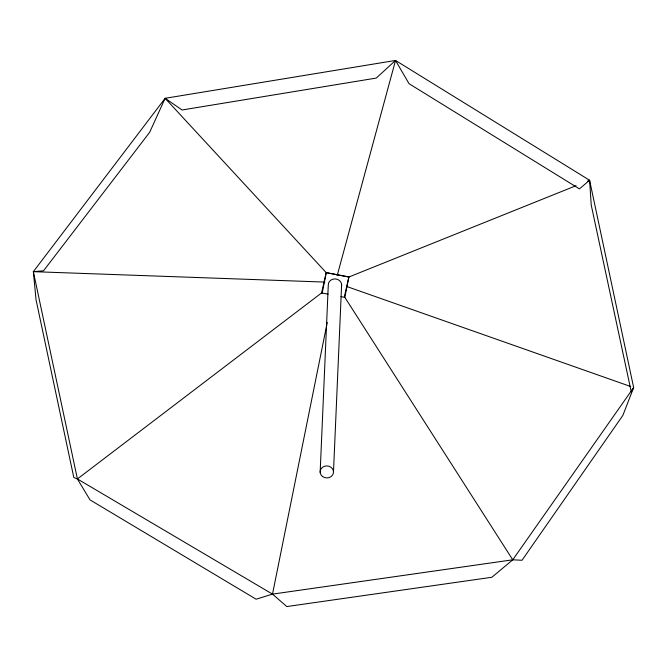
<?xml version="1.0" encoding="UTF-8"?>
<svg xmlns="http://www.w3.org/2000/svg" width="667" height="667" viewBox="0 0 667 667"><rect width="100%" height="100%" fill="white"/><g stroke="black" fill="none" stroke-linecap="round" stroke-linejoin="round"><path stroke-width="1" d="M320.152 472.336L328.272 285.334A6.703 6.02 2.5 0 1 335.301 278.923A6.703 6.02 2.5 0 1 341.537 286.085M333.508 471.511L341.629 284.517M77.405 478.956L321.552 292.946L322.203 293.046L326.238 272.645L165.124 98.307L33.35 271.661L36.051 299.817L73.812 477.53L77.405 478.956L272.503 594.122L286.81 606.553L491.879 577.263L512.756 559.805L633.65 387.552L589.595 180.257L395.523 60.447L165.124 98.307L149.675 132.291L43.547 270.777L33.35 271.661L77.405 478.956L90.012 499.883L256.12 599.216L272.503 594.122L512.756 559.805L522.011 560.272L622.853 415.416L633.65 387.552L631.274 391.896L591.22 204.994L589.595 180.257L587.66 181.032M576.063 185.693L348.874 277.013L344.847 297.374L340.912 296.615M272.503 594.122L327.264 322.419M321.552 292.946L326.238 272.645L348.874 276.963L344.38 296.64L512.756 559.805M337.185 275.563L395.523 60.447L409.046 83.692L579.44 188.886L589.595 180.257M395.523 60.447L376.246 78.081L182.066 109.988L165.124 98.307M33.35 271.661L324.921 282.091M322.203 293.046L328.114 294.18M326.238 272.645L348.874 277.013M346.882 286.543L630.707 386.518M322.469 476.463A6.703 6.02 2.5 0 0 333.408 473.078A6.703 6.02 2.5 0 0 324.596 466.233A6.703 6.02 2.5 0 0 322.469 476.463"/></g></svg>
